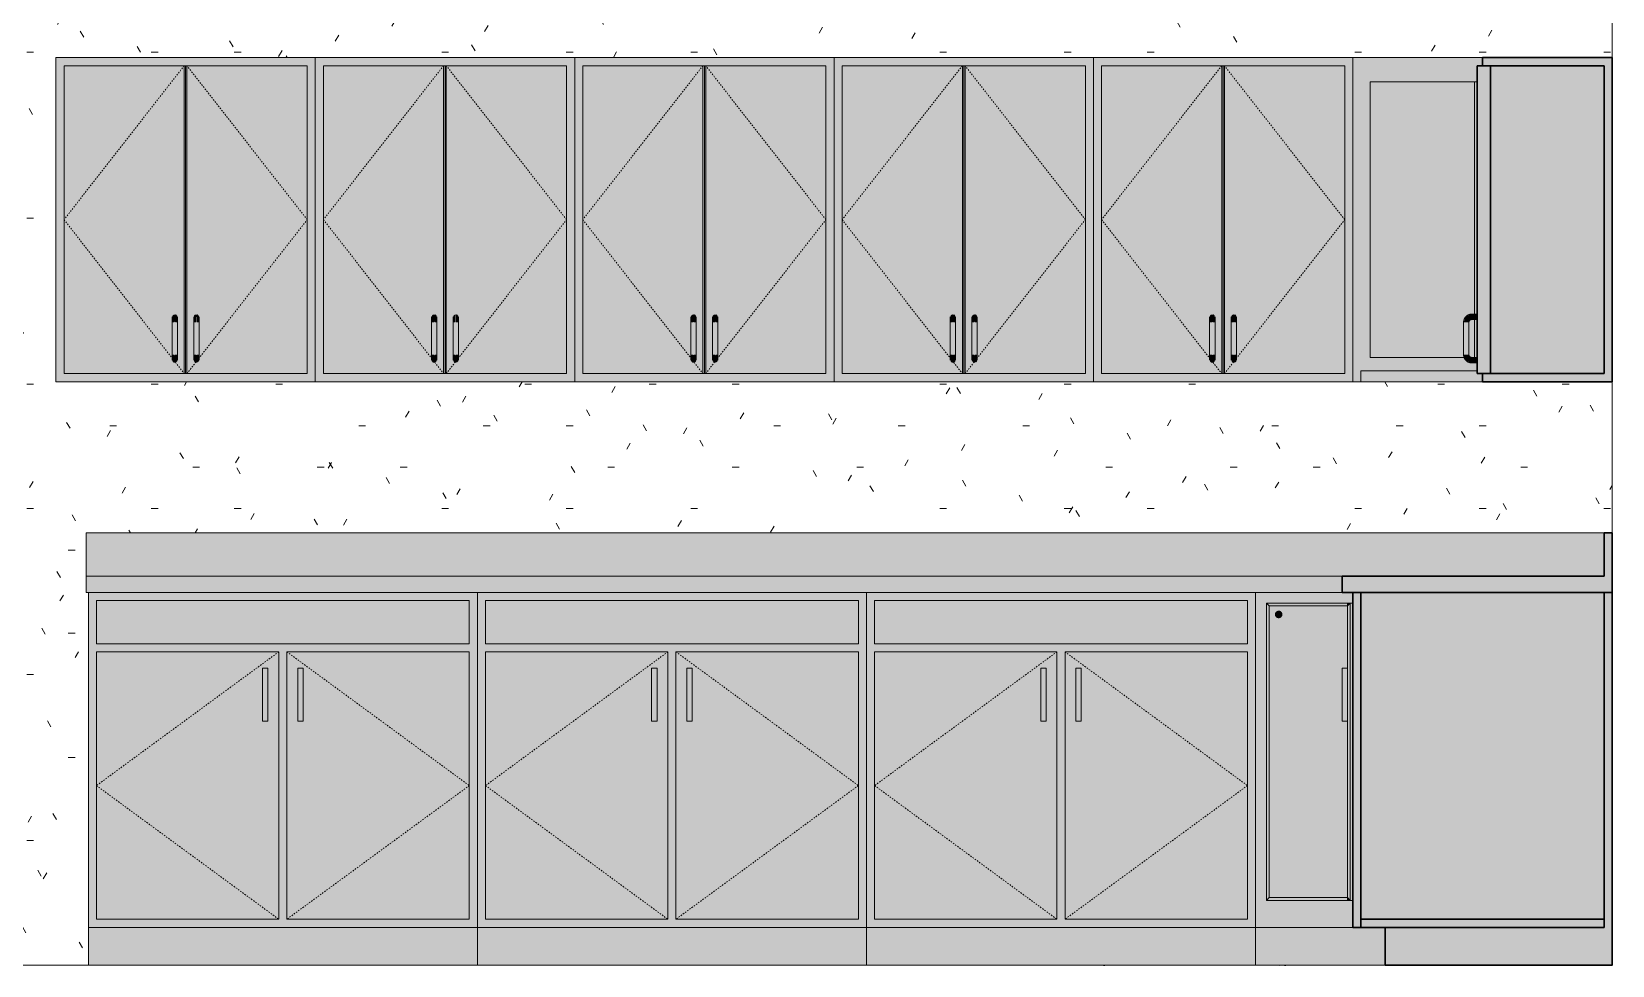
# Model space of a CAD drawing. Header units: inches. Extents: x -1667 to 6641, y -48 to 265.
# Drawn here: x 3414.8 to 3561.1, y 0 to 86.4 of the extents above; entities that cross this region are included whole.
import ezdxf

# ---------------------------------------------------------------- set-up
doc = ezdxf.new("R2010")
doc.units = ezdxf.units.IN
doc.header["$MEASUREMENT"] = 0
doc.linetypes.add('Dash', pattern=[0.25, 0.125, -0.125])
doc.linetypes.add('Overhead', pattern=[0.15625, 0.09375, -0.0625])
for name, color, linetype, lineweight in [('A-WALL-PATT', 111, 'Continuous', 18), ('C-BLDG-PADS', 91, 'Continuous', 9), ('I-WALL', 2, 'Continuous', 18), ('Q-CASE', 31, 'Continuous', 9)]:
    doc.layers.add(name, color=color, linetype=linetype, lineweight=lineweight)

# ---------------------------------------------------------------- blocks, each defined once
blk = doc.blocks.new('Open Source Metal Building_Exterior_rvt-13-COPY ROOM - WEST ELEVATION')
at = {"layer": 'C-BLDG-PADS'}
h = blk.add_hatch(dxfattribs=at)
h.set_pattern_fill('FP_25', style=0, pattern_type=2)
h.set_pattern_definition([(50, (-1109.177, 0), (13.7714, -1.205), [1.44, -15.84]), (355, (-1109.177, 0), (-2.6644, 14.4422), [1.152, -12.672]), (100.451, (-1108.03, -0.1), (11.107, 13.2374), [1.224, -13.462]), (46.184, (-1109.177, 3.84), (20.4913, -3.1779), [2.16, -23.76]), (96.636, (-1107.47, 3.575), (17.946, 18.703), [1.836, -20.193]), (351.184, (-1109.177, 3.84), (17.9454, 18.7026), [1.728, -19.008]), (21, (-1107.257, 2.88), (11.4605, -7.7304), [1.44, -15.84]), (326, (-1107.257, 2.88), (4.6714, 13.9231), [1.152, -12.672]), (71.451, (-1106.302, 2.236), (16.132, 6.1928), [1.224, -13.462]), (37.5, (-1109.177, 0), (0.23312, 6.39175), [0.634, -11.885, 0.634, -12.23, -12.72]), (37.5, (-1109.177, 0), (0.23312, 6.39175), [-25.382, 0.634, -12.086]), (7.5, (-1109.177, 0), (5.05073, 7.57304), [0.634, -6.701, 0.634, -11.597, -4.848]), (7.5, (-1109.177, 0), (5.05073, 7.57304), [-19.565, 0.634, -4.214]), (327.5, (-1113.459, 0), (10.24958, -0.4329), [0.634, -4.166, 0.634, -14.342, -19.872]), (327.5, (-1113.459, 0), (10.24958, -0.4329), [-19.776, 0.634, -19.238]), (317.5, (-1115.379, 0), (11.1974, 1.92214), [0.634, -5.606, 0.634, -9.312, -14.112]), (317.5, (-1115.379, 0), (11.1974, 1.92214), [-16.186, 0.634, -13.478])])
h.paths.add_polyline_path([(-1012.75, -0.02), (-1012.75, 0), (-1069.06, -0.02)], flags=0)
at = {"layer": 'C-BLDG-PADS', "color": 250, "lineweight": 18}
blk.add_line((-1012.75, 0), (-1237.99, 0), dxfattribs=at)
blk = doc.blocks.new('Counter Top-L Shaped 2 - 24_ Depth-622807-COPY ROOM - WEST ELEVATION')
at = {"layer": 'Q-CASE'}
for points in [[(-1037.77, 36), (-1013.52, 36), (-1013.52, 40), (-1153.96, 40), (-1153.96, 36), (-1040.91, 36)], [(-1012.77, 34.5), (-1012.77, 40), (-1013.52, 40), (-1013.52, 36), (-1037.77, 36), (-1037.77, 34.5)], [(-1037.77, 34.5), (-1037.77, 36), (-1153.96, 36), (-1153.96, 34.5), (-1040.91, 34.5)]]:
    blk.add_hatch(color=256, dxfattribs=at).paths.add_polyline_path(points, flags=0)
for p, q in [((-1153.96, 36), (-1153.96, 40)), ((-1153.96, 40), (-1013.52, 40)), ((-1153.96, 36), (-1037.77, 36)), ((-1153.96, 34.5), (-1153.96, 36)), ((-1037.77, 34.5), (-1153.96, 34.5))]:
    blk.add_line(p, q, dxfattribs=at)
at = {"layer": 'Q-CASE', "lineweight": 30}
for p, q in [((-1012.77, 40), (-1013.52, 40)), ((-1013.52, 40), (-1013.52, 36)), ((-1012.77, 34.5), (-1012.77, 40)), ((-1013.52, 36), (-1037.77, 36)), ((-1037.77, 36), (-1037.77, 34.5)), ((-1037.77, 34.5), (-1012.77, 34.5))]:
    blk.add_line(p, q, dxfattribs=at)
blk = doc.blocks.new('Upper Cabinet-Corner Unit-Wall - 12_ Depth-585578-COPY ROOM - WEST ELEVATION')
at = {"layer": 'Q-CASE'}
for points in [[(-1035.15, 54), (-1024.77, 54), (-1024.77, 54.75), (-1025.27, 54.75), (-1025.27, 55.75), (-1025.77, 55.75), (-1025.77, 55.77), (-1025.95, 55.83), (-1026.3, 55.98), (-1026.44, 56.25), (-1035.15, 56.25), (-1035.15, 81.75), (-1025.27, 81.75), (-1025.27, 83.25), (-1024.77, 83.25), (-1024.77, 84), (-1036.77, 84), (-1036.77, 54)], [(-1026.83, 54), (-1024.77, 54), (-1024.77, 54.75), (-1025.27, 54.75), (-1025.27, 55), (-1036.02, 55), (-1036.02, 54)]]:
    blk.add_hatch(color=256, dxfattribs=at).paths.add_polyline_path(points, flags=0)
h = blk.add_hatch(color=256, dxfattribs=at)
h.paths.add_polyline_path([(-1035.15, 56.25), (-1026.42, 56.26), (-1026.48, 56.4), (-1026.5, 56.5), (-1026.52, 56.5), (-1026.52, 59.5), (-1026.5, 59.5), (-1026.47, 59.62), (-1026.29, 60.03), (-1025.87, 60.21), (-1025.77, 60.23), (-1025.77, 60.25), (-1025.52, 60.25), (-1025.52, 81.75), (-1035.15, 81.75), (-1035.15, 59.99)], flags=0)
h.paths.add_polyline_path([(-1025.75, 56.25), (-1025.52, 56.25), (-1025.52, 59.75), (-1025.77, 59.75), (-1025.95, 59.66), (-1026.02, 59.48), (-1026.02, 56.5), (-1025.95, 56.32), (-1025.77, 56.25)], flags=0)
h = blk.add_hatch(color=256, dxfattribs=at)
h.paths.add_polyline_path([(-1025.27, 56.25), (-1025.27, 59.75), (-1025.52, 59.75), (-1025.52, 56.25)], flags=0)
h.paths.add_polyline_path([(-1025.52, 60.25), (-1025.27, 60.25), (-1025.27, 81.75), (-1025.52, 81.75), (-1025.52, 60.93)], flags=0)
for p, q in [((-1036.77, 84), (-1024.77, 84)), ((-1036.77, 54), (-1036.77, 84)), ((-1035.15, 81.75), (-1025.52, 81.75)), ((-1035.15, 81.75), (-1035.15, 56.25)), ((-1025.52, 81.75), (-1025.27, 81.75)), ((-1025.52, 60.25), (-1025.52, 81.75)), ((-1025.52, 56.25), (-1025.52, 59.75)), ((-1026.42, 56.25), (-1035.15, 56.25)), ((-1036.02, 55), (-1025.27, 55)), ((-1036.02, 54), (-1036.02, 55)), ((-1024.77, 54), (-1036.77, 54)), ((-1024.77, 54), (-1036.02, 54))]:
    blk.add_line(p, q, dxfattribs=at)
at = {"layer": 'Q-CASE', "linetype": 'Overhead'}
blk.add_line((-1024.77, 54), (-1036.77, 54), dxfattribs=at)
blk = doc.blocks.new('Upper Cabinet-Double Door-Wall - 24_-583922-COPY ROOM - WEST ELEVATION')
at = {"layer": 'Q-CASE'}
h = blk.add_hatch(color=256, dxfattribs=at)
h.paths.add_polyline_path([(-1060.77, 54), (-1036.77, 54), (-1036.77, 84), (-1060.77, 84), (-1060.77, 59.99)], flags=0)
h.paths.add_polyline_path([(-1040.91, 54.75), (-1060.02, 54.75), (-1060.02, 83.25), (-1037.52, 83.25), (-1037.52, 54.75)], flags=0)
h = blk.add_hatch(color=256, dxfattribs=at)
h.paths.add_polyline_path([(-1047.95, 54.75), (-1037.52, 54.75), (-1037.52, 83.25), (-1048.65, 83.25), (-1048.65, 54.75)], flags=0)
h.paths.add_polyline_path([(-1054.99, 54.75), (-1048.9, 54.75), (-1048.9, 83.25), (-1060.02, 83.25), (-1060.02, 54.75)], flags=0)
h.paths.add_polyline_path([(-1049.77, 55.77), (-1049.9, 55.79), (-1049.98, 55.87), (-1050.01, 55.98), (-1049.99, 60.1), (-1049.95, 60.17), (-1049.88, 60.23), (-1049.66, 60.23), (-1049.56, 60.13), (-1049.53, 60.01), (-1049.55, 55.9), (-1049.59, 55.83), (-1049.66, 55.77), (-1049.71, 55.77)], flags=0)
h.paths.add_polyline_path([(-1047.77, 55.77), (-1047.9, 55.79), (-1047.98, 55.87), (-1048.01, 55.98), (-1047.99, 60.1), (-1047.95, 60.17), (-1047.88, 60.23), (-1047.66, 60.23), (-1047.56, 60.13), (-1047.53, 60.01), (-1047.55, 55.9), (-1047.59, 55.83), (-1047.66, 55.77)], flags=0)
h.paths.add_polyline_path([(-1049.77, 56.45), (-1049.73, 56.5), (-1049.81, 56.5)], flags=0)
h.paths.add_polyline_path([(-1047.77, 56.45), (-1047.73, 56.5), (-1047.81, 56.5)], flags=0)
h.paths.add_polyline_path([(-1049.81, 59.5), (-1049.73, 59.5), (-1049.77, 59.55)], flags=0)
h.paths.add_polyline_path([(-1047.77, 59.5), (-1047.73, 59.5), (-1047.77, 59.55), (-1047.81, 59.5)], flags=0)
h.paths.add_polyline_path([(-1049.58, 60.07), (-1049.58, 60.08), (-1049.58, 60.07)], flags=0)
h.paths.add_polyline_path([(-1047.58, 60.07), (-1047.58, 60.08), (-1047.58, 60.07)], flags=0)
for points in [[(-1048.65, 54.75), (-1048.65, 83.25), (-1048.9, 83.25), (-1048.9, 54.75)], [(-1050.01, 59.5), (-1049.81, 59.5), (-1049.77, 59.55), (-1049.77, 60.23), (-1049.9, 60.21), (-1049.98, 60.13), (-1050.01, 60.01), (-1050, 59.6)], [(-1049.53, 59.5), (-1049.53, 59.7), (-1049.52, 59.9), (-1049.53, 59.94), (-1049.55, 60.1), (-1049.59, 60.17), (-1049.66, 60.23), (-1049.77, 60.21), (-1049.77, 59.55), (-1049.71, 59.5), (-1049.57, 59.5)], [(-1048.01, 59.5), (-1047.81, 59.5), (-1047.77, 59.55), (-1047.77, 60.23), (-1047.9, 60.21), (-1047.98, 60.13), (-1048.01, 60.01), (-1048, 59.6)], [(-1047.57, 59.5), (-1047.53, 59.5), (-1047.53, 59.7), (-1047.52, 59.9), (-1047.53, 59.94), (-1047.55, 60.1), (-1047.6, 60.18), (-1047.66, 60.23), (-1047.77, 60.21), (-1047.75, 59.53), (-1047.73, 59.5), (-1047.66, 59.5)], [(-1049.88, 56.5), (-1049.77, 56.5), (-1049.77, 59.5), (-1050.01, 59.5), (-1050.01, 56.5), (-1049.97, 56.5)], [(-1049.71, 56.5), (-1049.53, 56.5), (-1049.53, 59.5), (-1049.77, 59.5), (-1049.77, 56.5)], [(-1047.77, 56.5), (-1047.77, 59.5), (-1048.01, 59.5), (-1048.01, 56.5), (-1047.88, 56.5)], [(-1047.66, 56.5), (-1047.53, 56.5), (-1047.53, 59.5), (-1047.77, 59.5), (-1047.77, 56.5)], [(-1049.77, 55.77), (-1049.77, 56.45), (-1049.81, 56.5), (-1050.01, 56.5), (-1050.01, 56.3), (-1050.02, 56.1), (-1050.01, 56.06), (-1049.99, 55.9), (-1049.94, 55.82), (-1049.88, 55.77)], [(-1049.77, 55.77), (-1049.64, 55.79), (-1049.56, 55.87), (-1049.53, 55.98), (-1049.53, 56.5), (-1049.73, 56.5), (-1049.77, 56.45), (-1049.77, 55.79)], [(-1047.77, 55.77), (-1047.77, 56.45), (-1047.81, 56.5), (-1048.01, 56.5), (-1048.01, 56.3), (-1048.02, 56.1), (-1048.01, 56.06), (-1047.99, 55.9), (-1047.94, 55.82), (-1047.88, 55.77)], [(-1047.77, 55.77), (-1047.64, 55.79), (-1047.56, 55.87), (-1047.53, 55.98), (-1047.53, 56.5), (-1047.73, 56.5), (-1047.77, 56.45), (-1047.77, 55.77)]]:
    blk.add_hatch(color=256, dxfattribs=at).paths.add_polyline_path(points, flags=0)
for p, q in [((-1036.77, 84), (-1060.77, 84)), ((-1060.77, 84), (-1060.77, 54)), ((-1036.77, 54), (-1036.77, 84)), ((-1048.9, 83.25), (-1060.02, 83.25)), ((-1060.02, 83.25), (-1060.02, 54.75)), ((-1048.9, 83.25), (-1048.65, 83.25)), ((-1048.9, 54.75), (-1048.9, 83.25)), ((-1048.77, 83.25), (-1048.77, 54.75)), ((-1048.65, 83.25), (-1048.65, 54.75)), ((-1037.52, 83.25), (-1048.65, 83.25)), ((-1037.52, 54.75), (-1037.52, 83.25)), ((-1050.02, 59.5), (-1050.02, 56.5)), ((-1049.52, 56.5), (-1049.52, 59.5)), ((-1048.02, 59.5), (-1048.02, 56.5)), ((-1047.52, 56.5), (-1047.52, 59.5)), ((-1060.02, 54.75), (-1048.9, 54.75)), ((-1048.65, 54.75), (-1048.9, 54.75)), ((-1048.65, 54.75), (-1037.52, 54.75)), ((-1060.77, 54), (-1036.77, 54))]:
    blk.add_line(p, q, dxfattribs=at)
at = {"layer": 'Q-CASE', "linetype": 'Dash'}
for p, q in [((-1048.9, 83.25), (-1060.02, 69)), ((-1037.52, 69), (-1048.65, 83.25)), ((-1060.02, 69), (-1048.9, 54.75)), ((-1048.65, 54.75), (-1037.52, 69))]:
    blk.add_line(p, q, dxfattribs=at)
at = {"layer": 'Q-CASE', "flags": 128}
for points in [[(-1050.02, 60), (-1050.02, 60), (-1050.02, 60), (-1050.02, 60), (-1050.02, 59.99), (-1050.02, 59.99), (-1050.02, 59.99), (-1050.02, 59.98), (-1050.02, 59.97), (-1050.02, 59.97), (-1050.02, 59.96), (-1050.02, 59.95), (-1050.02, 59.94), (-1050.02, 59.93), (-1050.02, 59.92), (-1050.02, 59.91), (-1050.02, 59.9), (-1050.02, 59.89), (-1050.02, 59.88), (-1050.02, 59.86), (-1050.02, 59.85), (-1050.02, 59.83), (-1050.02, 59.82), (-1050.02, 59.8), (-1050.02, 59.79), (-1050.02, 59.77), (-1050.02, 59.75), (-1050.02, 59.74), (-1050.02, 59.72), (-1050.02, 59.7), (-1050.02, 59.68), (-1050.02, 59.66), (-1050.02, 59.64), (-1050.02, 59.62), (-1050.02, 59.6), (-1050.02, 59.58), (-1050.02, 59.57), (-1050.02, 59.55), (-1050.02, 59.53), (-1050.02, 59.51), (-1050.02, 59.5)], [(-1049.52, 59.5), (-1049.52, 59.52), (-1049.52, 59.54), (-1049.52, 59.56), (-1049.52, 59.58), (-1049.52, 59.6), (-1049.52, 59.62), (-1049.52, 59.64), (-1049.52, 59.66), (-1049.52, 59.68), (-1049.52, 59.69), (-1049.52, 59.71), (-1049.52, 59.73), (-1049.52, 59.75), (-1049.52, 59.77), (-1049.52, 59.78), (-1049.52, 59.8), (-1049.52, 59.81), (-1049.52, 59.83), (-1049.52, 59.84), (-1049.52, 59.86), (-1049.52, 59.87), (-1049.52, 59.89), (-1049.52, 59.9), (-1049.52, 59.91), (-1049.52, 59.92), (-1049.52, 59.93), (-1049.52, 59.94), (-1049.52, 59.95), (-1049.52, 59.96), (-1049.52, 59.97), (-1049.52, 59.97), (-1049.52, 59.98), (-1049.52, 59.98), (-1049.52, 59.99), (-1049.52, 59.99), (-1049.52, 60), (-1049.52, 60), (-1049.52, 60), (-1049.52, 60)], [(-1048.02, 60), (-1048.02, 60), (-1048.02, 60), (-1048.02, 60), (-1048.02, 59.99), (-1048.02, 59.99), (-1048.02, 59.99), (-1048.02, 59.98), (-1048.02, 59.97), (-1048.02, 59.97), (-1048.02, 59.96), (-1048.02, 59.95), (-1048.02, 59.94), (-1048.02, 59.93), (-1048.02, 59.92), (-1048.02, 59.91), (-1048.02, 59.9), (-1048.02, 59.89), (-1048.02, 59.88), (-1048.02, 59.86), (-1048.02, 59.85), (-1048.02, 59.83), (-1048.02, 59.82), (-1048.02, 59.8), (-1048.02, 59.79), (-1048.02, 59.77), (-1048.02, 59.75), (-1048.02, 59.74), (-1048.02, 59.72), (-1048.02, 59.7), (-1048.02, 59.68), (-1048.02, 59.66), (-1048.02, 59.64), (-1048.02, 59.62), (-1048.02, 59.6), (-1048.02, 59.58), (-1048.02, 59.57), (-1048.02, 59.55), (-1048.02, 59.53), (-1048.02, 59.51), (-1048.02, 59.5)], [(-1047.52, 59.5), (-1047.52, 59.52), (-1047.52, 59.54), (-1047.52, 59.56), (-1047.52, 59.58), (-1047.52, 59.6), (-1047.52, 59.62), (-1047.52, 59.64), (-1047.52, 59.66), (-1047.52, 59.68), (-1047.52, 59.69), (-1047.52, 59.71), (-1047.52, 59.73), (-1047.52, 59.75), (-1047.52, 59.77), (-1047.52, 59.78), (-1047.52, 59.8), (-1047.52, 59.81), (-1047.52, 59.83), (-1047.52, 59.84), (-1047.52, 59.86), (-1047.52, 59.87), (-1047.52, 59.89), (-1047.52, 59.9), (-1047.52, 59.91), (-1047.52, 59.92), (-1047.52, 59.93), (-1047.52, 59.94), (-1047.52, 59.95), (-1047.52, 59.96), (-1047.52, 59.97), (-1047.52, 59.97), (-1047.52, 59.98), (-1047.52, 59.98), (-1047.52, 59.99), (-1047.52, 59.99), (-1047.52, 60), (-1047.52, 60), (-1047.52, 60), (-1047.52, 60)], [(-1050.02, 56.5), (-1050.02, 56.48), (-1050.02, 56.46), (-1050.02, 56.44), (-1050.02, 56.42), (-1050.02, 56.4), (-1050.02, 56.38), (-1050.02, 56.36), (-1050.02, 56.34), (-1050.02, 56.32), (-1050.02, 56.31), (-1050.02, 56.29), (-1050.02, 56.27), (-1050.02, 56.25), (-1050.02, 56.23), (-1050.02, 56.22), (-1050.02, 56.2), (-1050.02, 56.19), (-1050.02, 56.17), (-1050.02, 56.16), (-1050.02, 56.14), (-1050.02, 56.13), (-1050.02, 56.11), (-1050.02, 56.1), (-1050.02, 56.09), (-1050.02, 56.08), (-1050.02, 56.07), (-1050.02, 56.06), (-1050.02, 56.05), (-1050.02, 56.04), (-1050.02, 56.03), (-1050.02, 56.03), (-1050.02, 56.02), (-1050.02, 56.02), (-1050.02, 56.01), (-1050.02, 56.01), (-1050.02, 56), (-1050.02, 56), (-1050.02, 56), (-1050.02, 56)], [(-1049.52, 56), (-1049.52, 56), (-1049.52, 56), (-1049.52, 56), (-1049.52, 56.01), (-1049.52, 56.01), (-1049.52, 56.01), (-1049.52, 56.02), (-1049.52, 56.03), (-1049.52, 56.03), (-1049.52, 56.04), (-1049.52, 56.05), (-1049.52, 56.06), (-1049.52, 56.07), (-1049.52, 56.08), (-1049.52, 56.09), (-1049.52, 56.1), (-1049.52, 56.11), (-1049.52, 56.12), (-1049.52, 56.14), (-1049.52, 56.15), (-1049.52, 56.17), (-1049.52, 56.18), (-1049.52, 56.2), (-1049.52, 56.21), (-1049.52, 56.23), (-1049.52, 56.25), (-1049.52, 56.26), (-1049.52, 56.28), (-1049.52, 56.3), (-1049.52, 56.32), (-1049.52, 56.34), (-1049.52, 56.36), (-1049.52, 56.38), (-1049.52, 56.4), (-1049.52, 56.42), (-1049.52, 56.43), (-1049.52, 56.45), (-1049.52, 56.47), (-1049.52, 56.49), (-1049.52, 56.5)], [(-1048.02, 56.5), (-1048.02, 56.48), (-1048.02, 56.46), (-1048.02, 56.44), (-1048.02, 56.42), (-1048.02, 56.4), (-1048.02, 56.38), (-1048.02, 56.36), (-1048.02, 56.34), (-1048.02, 56.32), (-1048.02, 56.31), (-1048.02, 56.29), (-1048.02, 56.27), (-1048.02, 56.25), (-1048.02, 56.23), (-1048.02, 56.22), (-1048.02, 56.2), (-1048.02, 56.19), (-1048.02, 56.17), (-1048.02, 56.16), (-1048.02, 56.14), (-1048.02, 56.13), (-1048.02, 56.11), (-1048.02, 56.1), (-1048.02, 56.09), (-1048.02, 56.08), (-1048.02, 56.07), (-1048.02, 56.06), (-1048.02, 56.05), (-1048.02, 56.04), (-1048.02, 56.03), (-1048.02, 56.03), (-1048.02, 56.02), (-1048.02, 56.02), (-1048.02, 56.01), (-1048.02, 56.01), (-1048.02, 56), (-1048.02, 56), (-1048.02, 56), (-1048.02, 56)], [(-1047.52, 56), (-1047.52, 56), (-1047.52, 56), (-1047.52, 56), (-1047.52, 56.01), (-1047.52, 56.01), (-1047.52, 56.01), (-1047.52, 56.02), (-1047.52, 56.03), (-1047.52, 56.03), (-1047.52, 56.04), (-1047.52, 56.05), (-1047.52, 56.06), (-1047.52, 56.07), (-1047.52, 56.08), (-1047.52, 56.09), (-1047.52, 56.1), (-1047.52, 56.11), (-1047.52, 56.12), (-1047.52, 56.14), (-1047.52, 56.15), (-1047.52, 56.17), (-1047.52, 56.18), (-1047.52, 56.2), (-1047.52, 56.21), (-1047.52, 56.23), (-1047.52, 56.25), (-1047.52, 56.26), (-1047.52, 56.28), (-1047.52, 56.3), (-1047.52, 56.32), (-1047.52, 56.34), (-1047.52, 56.36), (-1047.52, 56.38), (-1047.52, 56.4), (-1047.52, 56.42), (-1047.52, 56.43), (-1047.52, 56.45), (-1047.52, 56.47), (-1047.52, 56.49), (-1047.52, 56.5)]]:
    blk.add_lwpolyline(points, dxfattribs=at)
blk = doc.blocks.new('Upper Cabinet-Double Door-Wall - 24_-V36-COPY ROOM - WEST ELEVATION')
at = {"layer": 'Q-CASE'}
for points in [[(-1024.77, 54), (-1012.77, 54), (-1012.77, 84), (-1024.77, 84), (-1024.77, 83.25), (-1013.52, 83.25), (-1013.52, 54.75), (-1024.77, 54.75), (-1024.77, 54.37)], [(-1024.02, 54.75), (-1024.02, 83.25), (-1025.27, 83.25), (-1025.27, 54.75), (-1025.07, 54.75)], [(-1024.02, 54.75), (-1013.52, 54.75), (-1013.52, 83.25), (-1024.02, 83.25), (-1024.02, 56.24)], [(-1026.17, 59.5), (-1026.02, 59.5), (-1025.95, 59.68), (-1025.77, 59.75), (-1025.77, 60.23), (-1025.95, 60.17), (-1026.3, 60.03), (-1026.49, 59.53), (-1026.48, 59.5), (-1026.21, 59.5)], [(-1025.77, 59.75), (-1025.27, 59.75), (-1025.27, 60.25), (-1025.77, 60.25), (-1025.77, 59.77)], [(-1026.21, 56.5), (-1026.02, 56.5), (-1026.02, 59.5), (-1026.52, 59.5), (-1026.52, 56.5), (-1026.33, 56.5)], [(-1025.77, 55.77), (-1025.77, 56.25), (-1025.95, 56.34), (-1026.02, 56.5), (-1026.5, 56.5), (-1026.48, 56.4), (-1026.3, 55.97), (-1025.87, 55.79), (-1025.77, 55.77)], [(-1025.77, 55.75), (-1025.27, 55.75), (-1025.27, 56.25), (-1025.77, 56.24), (-1025.77, 55.77)]]:
    blk.add_hatch(color=256, dxfattribs=at).paths.add_polyline_path(points, flags=0)
at = {"layer": 'Q-CASE', "lineweight": 30}
for p, q in [((-1012.77, 84), (-1024.77, 84)), ((-1024.77, 84), (-1024.77, 83.25)), ((-1012.77, 54), (-1012.77, 84)), ((-1025.27, 83.25), (-1025.27, 54.75)), ((-1024.02, 83.25), (-1025.27, 83.25)), ((-1024.77, 83.25), (-1013.52, 83.25)), ((-1024.02, 54.75), (-1024.02, 83.25)), ((-1013.52, 83.25), (-1013.52, 54.75)), ((-1025.27, 54.75), (-1024.02, 54.75)), ((-1013.52, 54.75), (-1024.77, 54.75)), ((-1024.77, 54.75), (-1024.77, 54)), ((-1024.77, 54), (-1012.77, 54))]:
    blk.add_line(p, q, dxfattribs=at)
at = {"layer": 'Q-CASE'}
for p, q in [((-1025.27, 60.25), (-1025.77, 60.25)), ((-1026.52, 59.5), (-1026.52, 56.5)), ((-1026.02, 56.5), (-1026.02, 59.5)), ((-1025.77, 59.75), (-1025.27, 59.75)), ((-1025.27, 56.25), (-1025.77, 56.25)), ((-1025.77, 55.75), (-1025.27, 55.75))]:
    blk.add_line(p, q, dxfattribs=at)
at = {"layer": 'Q-CASE', "flags": 128}
for points in [[(-1025.77, 60.25), (-1025.8, 60.25), (-1025.83, 60.25), (-1025.86, 60.24), (-1025.89, 60.24), (-1025.92, 60.24), (-1025.95, 60.23), (-1025.98, 60.22), (-1026.01, 60.21), (-1026.03, 60.2), (-1026.06, 60.19), (-1026.09, 60.18), (-1026.12, 60.17), (-1026.14, 60.15), (-1026.17, 60.14), (-1026.19, 60.12), (-1026.22, 60.1), (-1026.24, 60.08), (-1026.26, 60.06), (-1026.29, 60.04), (-1026.31, 60.02), (-1026.33, 60), (-1026.35, 59.98), (-1026.37, 59.95), (-1026.38, 59.93), (-1026.4, 59.91), (-1026.42, 59.88), (-1026.43, 59.85), (-1026.45, 59.83), (-1026.46, 59.8), (-1026.47, 59.77), (-1026.48, 59.74), (-1026.49, 59.72), (-1026.5, 59.69), (-1026.5, 59.66), (-1026.51, 59.63), (-1026.51, 59.6), (-1026.52, 59.57), (-1026.52, 59.54), (-1026.52, 59.51), (-1026.52, 59.5)], [(-1026.31, 60.02), (-1026.33, 60), (-1026.35, 59.98), (-1026.37, 59.95), (-1026.38, 59.93), (-1026.4, 59.91), (-1026.42, 59.88), (-1026.43, 59.85), (-1026.45, 59.83), (-1026.46, 59.8), (-1026.47, 59.77), (-1026.48, 59.74), (-1026.49, 59.72), (-1026.5, 59.69), (-1026.5, 59.66), (-1026.51, 59.63), (-1026.51, 59.6), (-1026.52, 59.57), (-1026.52, 59.54), (-1026.52, 59.51), (-1026.52, 59.5)], [(-1025.77, 60.25), (-1025.8, 60.25), (-1025.83, 60.25), (-1025.86, 60.24), (-1025.89, 60.24), (-1025.92, 60.24), (-1025.95, 60.23), (-1025.98, 60.22), (-1026.01, 60.21), (-1026.03, 60.2), (-1026.06, 60.19), (-1026.09, 60.18), (-1026.12, 60.17), (-1026.14, 60.15), (-1026.17, 60.14), (-1026.19, 60.12), (-1026.22, 60.1), (-1026.24, 60.08), (-1026.26, 60.06), (-1026.29, 60.04)], [(-1026.02, 59.5), (-1026.02, 59.51), (-1026.02, 59.52), (-1026.02, 59.53), (-1026.02, 59.54), (-1026.02, 59.55), (-1026.01, 59.56), (-1026.01, 59.57), (-1026.01, 59.58), (-1026, 59.59), (-1026, 59.6), (-1026, 59.61), (-1025.99, 59.62), (-1025.99, 59.62), (-1025.98, 59.63), (-1025.98, 59.64), (-1025.97, 59.65), (-1025.96, 59.66), (-1025.96, 59.66), (-1025.95, 59.67), (-1025.94, 59.68), (-1025.94, 59.69), (-1025.93, 59.69), (-1025.92, 59.7), (-1025.91, 59.7), (-1025.91, 59.71), (-1025.9, 59.72), (-1025.89, 59.72), (-1025.88, 59.73), (-1025.87, 59.73), (-1025.86, 59.73), (-1025.85, 59.74), (-1025.84, 59.74), (-1025.83, 59.74), (-1025.82, 59.74), (-1025.81, 59.75), (-1025.8, 59.75), (-1025.79, 59.75), (-1025.78, 59.75), (-1025.77, 59.75), (-1025.77, 59.75)], [(-1026.52, 56.5), (-1026.52, 56.47), (-1026.52, 56.44), (-1026.51, 56.41), (-1026.51, 56.38), (-1026.51, 56.35), (-1026.5, 56.32), (-1026.49, 56.29), (-1026.48, 56.26), (-1026.47, 56.24), (-1026.46, 56.21), (-1026.45, 56.18), (-1026.44, 56.15), (-1026.42, 56.13), (-1026.41, 56.1), (-1026.39, 56.08), (-1026.37, 56.05), (-1026.35, 56.03), (-1026.33, 56.01), (-1026.31, 55.98)], [(-1026.52, 56.5), (-1026.52, 56.47), (-1026.52, 56.44), (-1026.51, 56.41), (-1026.51, 56.38), (-1026.51, 56.35), (-1026.5, 56.32), (-1026.49, 56.29), (-1026.48, 56.26), (-1026.47, 56.24), (-1026.46, 56.21), (-1026.45, 56.18), (-1026.44, 56.15), (-1026.42, 56.13), (-1026.41, 56.1), (-1026.39, 56.08), (-1026.37, 56.05), (-1026.35, 56.03), (-1026.33, 56.01), (-1026.31, 55.98), (-1026.29, 55.96), (-1026.27, 55.94), (-1026.25, 55.92), (-1026.22, 55.9), (-1026.2, 55.89), (-1026.18, 55.87), (-1026.15, 55.85), (-1026.12, 55.84), (-1026.1, 55.82), (-1026.07, 55.81), (-1026.04, 55.8), (-1026.01, 55.79), (-1025.99, 55.78), (-1025.96, 55.77), (-1025.93, 55.77), (-1025.9, 55.76), (-1025.87, 55.76), (-1025.84, 55.75), (-1025.81, 55.75), (-1025.78, 55.75), (-1025.77, 55.75)], [(-1026.29, 55.96), (-1026.27, 55.94), (-1026.25, 55.92), (-1026.22, 55.9), (-1026.2, 55.89), (-1026.18, 55.87), (-1026.15, 55.85), (-1026.12, 55.84), (-1026.1, 55.82), (-1026.07, 55.81), (-1026.04, 55.8), (-1026.01, 55.79), (-1025.99, 55.78), (-1025.96, 55.77), (-1025.93, 55.77), (-1025.9, 55.76), (-1025.87, 55.76), (-1025.84, 55.75), (-1025.81, 55.75), (-1025.78, 55.75), (-1025.77, 55.75)], [(-1025.77, 56.25), (-1025.78, 56.25), (-1025.79, 56.25), (-1025.8, 56.25), (-1025.81, 56.25), (-1025.82, 56.25), (-1025.83, 56.26), (-1025.84, 56.26), (-1025.85, 56.26), (-1025.86, 56.27), (-1025.87, 56.27), (-1025.88, 56.27), (-1025.89, 56.28), (-1025.89, 56.28), (-1025.9, 56.29), (-1025.91, 56.29), (-1025.92, 56.3), (-1025.93, 56.31), (-1025.93, 56.31), (-1025.94, 56.32), (-1025.95, 56.33), (-1025.96, 56.33), (-1025.96, 56.34), (-1025.97, 56.35), (-1025.97, 56.36), (-1025.98, 56.36), (-1025.99, 56.37), (-1025.99, 56.38), (-1026, 56.39), (-1026, 56.4), (-1026, 56.41), (-1026.01, 56.42), (-1026.01, 56.43), (-1026.01, 56.44), (-1026.01, 56.45), (-1026.02, 56.46), (-1026.02, 56.47), (-1026.02, 56.48), (-1026.02, 56.49), (-1026.02, 56.5), (-1026.02, 56.5)]]:
    blk.add_lwpolyline(points, dxfattribs=at)
blk = doc.blocks.new('Base Cabinet-Double Door Sink Unit - 39_-578555-COPY ROOM - WEST ELEVATION')
at = {"layer": 'Q-CASE'}
h = blk.add_hatch(color=256, dxfattribs=at)
h.paths.add_polyline_path([(-1012.77, 0), (-1012.77, 34.5), (-1013.52, 34.5), (-1013.52, 3.5), (-1033.77, 3.5), (-1033.77, 0)], flags=0)
h.paths.add_polyline_path([(-1036.02, 3.5), (-1036.02, 34.5), (-1036.77, 34.5), (-1036.77, 3.5)], flags=0)
for points in [[(-1036.02, 4.25), (-1013.52, 4.25), (-1013.52, 34.5), (-1036.02, 34.5), (-1036.02, 29.99)], [(-1037.27, 22.59), (-1037.27, 27.5), (-1037.77, 27.5), (-1037.77, 22.59)], [(-1013.52, 3.5), (-1013.52, 4.25), (-1036.02, 4.25), (-1036.02, 3.5)]]:
    blk.add_hatch(color=256, dxfattribs=at).paths.add_polyline_path(points, flags=0)
at = {"layer": 'Q-CASE', "lineweight": 30}
for p, q in [((-1036.02, 34.5), (-1036.77, 34.5)), ((-1036.77, 34.5), (-1036.77, 3.5)), ((-1036.02, 3.5), (-1036.02, 34.5)), ((-1013.52, 34.5), (-1013.52, 3.5)), ((-1012.77, 34.5), (-1013.52, 34.5)), ((-1012.77, 0), (-1012.77, 34.5)), ((-1036.77, 3.5), (-1036.02, 3.5)), ((-1013.52, 4.25), (-1036.02, 4.25)), ((-1036.02, 4.25), (-1036.02, 3.5)), ((-1036.02, 3.5), (-1013.52, 3.5)), ((-1013.52, 3.5), (-1033.77, 3.5)), ((-1033.77, 3.5), (-1033.77, 0)), ((-1013.52, 3.5), (-1013.52, 4.25)), ((-1033.77, 0), (-1012.77, 0))]:
    blk.add_line(p, q, dxfattribs=at)
at = {"layer": 'Q-CASE'}
for p, q in [((-1037.77, 22.59), (-1037.77, 27.5)), ((-1037.77, 27.5), (-1037.27, 27.5)), ((-1037.27, 27.5), (-1037.27, 22.59)), ((-1037.27, 22.59), (-1037.77, 22.59))]:
    blk.add_line(p, q, dxfattribs=at)
blk = doc.blocks.new('Base Cabinet-Double Door Sink Unit - 36_-578553-COPY ROOM - WEST ELEVATION')
at = {"layer": 'Q-CASE'}
h = blk.add_hatch(color=256, dxfattribs=at)
h.paths.add_polyline_path([(-1081.77, 3.5), (-1045.77, 3.5), (-1045.77, 34.5), (-1081.77, 34.5), (-1081.77, 29.99)], flags=0)
h.paths.add_polyline_path([(-1065.15, 22.59), (-1065.65, 22.59), (-1065.65, 27.5), (-1065.15, 27.5)], flags=0)
h.paths.add_polyline_path([(-1062.4, 22.59), (-1062.4, 27.5), (-1061.9, 27.5), (-1061.9, 22.59)], flags=0)
h = blk.add_hatch(color=256, dxfattribs=at)
h.paths.add_polyline_path([(-1061.9, 22.59), (-1061.9, 27.5), (-1062.4, 27.5), (-1062.4, 22.59)], flags=0)
h.paths.add_polyline_path([(-1065.15, 22.59), (-1065.15, 27.5), (-1065.65, 27.5), (-1065.65, 22.59)], flags=0)
blk.add_hatch(color=256, dxfattribs=at).paths.add_polyline_path([(-1069.06, 0), (-1045.77, 0), (-1045.77, 3.5), (-1081.77, 3.5), (-1081.77, 0), (-1081.02, 0)], flags=0)
for p, q in [((-1081.02, 29.75), (-1081.02, 33.75)), ((-1081.02, 33.75), (-1046.52, 33.75)), ((-1046.52, 33.75), (-1046.52, 29.75)), ((-1045.77, 3.5), (-1045.77, 34.5)), ((-1046.52, 29.75), (-1081.02, 29.75)), ((-1081.02, 4.25), (-1081.02, 29)), ((-1081.02, 29), (-1064.15, 29)), ((-1064.15, 4.25), (-1064.15, 29)), ((-1063.4, 29), (-1046.52, 29)), ((-1063.4, 4.25), (-1063.4, 29)), ((-1046.52, 29), (-1046.52, 4.25)), ((-1065.15, 27.5), (-1065.65, 27.5)), ((-1065.65, 27.5), (-1065.65, 22.59)), ((-1065.15, 22.59), (-1065.15, 27.5)), ((-1061.9, 27.5), (-1062.4, 27.5)), ((-1062.4, 27.5), (-1062.4, 22.59)), ((-1061.9, 22.59), (-1061.9, 27.5)), ((-1065.65, 22.59), (-1065.15, 22.59)), ((-1062.4, 22.59), (-1061.9, 22.59)), ((-1081.77, 3.5), (-1045.77, 3.5)), ((-1064.15, 4.25), (-1081.02, 4.25)), ((-1046.52, 4.25), (-1063.4, 4.25))]:
    blk.add_line(p, q, dxfattribs=at)
at = {"layer": 'Q-CASE', "linetype": 'Dash'}
for p, q in [((-1064.15, 29), (-1081.02, 16.62)), ((-1063.4, 29), (-1046.52, 16.62)), ((-1081.02, 16.62), (-1064.15, 4.25)), ((-1046.52, 16.62), (-1063.4, 4.25))]:
    blk.add_line(p, q, dxfattribs=at)
blk = doc.blocks.new('Base Cabinet-Double Door Sink Unit - 36_-V37-COPY ROOM - WEST ELEVATION')
at = {"layer": 'Q-CASE'}
h = blk.add_hatch(color=256, dxfattribs=at)
h.paths.add_polyline_path([(-1117.77, 3.5), (-1081.77, 3.5), (-1081.77, 34.5), (-1117.77, 34.5), (-1117.77, 22.59)], flags=0)
h.paths.add_polyline_path([(-1101.15, 22.59), (-1101.65, 22.59), (-1101.65, 27.5), (-1101.15, 27.5)], flags=0)
h.paths.add_polyline_path([(-1098.4, 22.59), (-1098.4, 27.5), (-1097.9, 27.5), (-1097.9, 22.59)], flags=0)
h = blk.add_hatch(color=256, dxfattribs=at)
h.paths.add_polyline_path([(-1101.65, 22.59), (-1101.15, 22.59), (-1101.15, 27.5), (-1101.65, 27.5)], flags=0)
h.paths.add_polyline_path([(-1097.9, 22.59), (-1097.9, 27.5), (-1098.4, 27.5), (-1098.4, 22.59)], flags=0)
blk.add_hatch(color=256, dxfattribs=at).paths.add_polyline_path([(-1117.02, 0), (-1081.77, 0), (-1081.77, 3.5), (-1117.77, 3.5), (-1117.77, 0)], flags=0)
for p, q in [((-1117.77, 34.5), (-1117.77, 3.5)), ((-1117.02, 29.75), (-1117.02, 33.75)), ((-1117.02, 33.75), (-1082.52, 33.75)), ((-1082.52, 33.75), (-1082.52, 29.75)), ((-1081.77, 3.5), (-1081.77, 34.5)), ((-1082.52, 29.75), (-1117.02, 29.75)), ((-1117.02, 4.25), (-1117.02, 29)), ((-1117.02, 29), (-1100.15, 29)), ((-1100.15, 4.25), (-1100.15, 29)), ((-1099.4, 29), (-1082.52, 29)), ((-1099.4, 4.25), (-1099.4, 29)), ((-1082.52, 29), (-1082.52, 4.25)), ((-1101.15, 27.5), (-1101.65, 27.5)), ((-1101.65, 27.5), (-1101.65, 22.59)), ((-1101.15, 22.59), (-1101.15, 27.5)), ((-1097.9, 27.5), (-1098.4, 27.5)), ((-1098.4, 27.5), (-1098.4, 22.59)), ((-1097.9, 22.59), (-1097.9, 27.5)), ((-1101.65, 22.59), (-1101.15, 22.59)), ((-1098.4, 22.59), (-1097.9, 22.59)), ((-1117.77, 3.5), (-1081.77, 3.5)), ((-1117.77, 0), (-1117.77, 3.5)), ((-1100.15, 4.25), (-1117.02, 4.25)), ((-1082.52, 4.25), (-1099.4, 4.25)), ((-1081.77, 3.5), (-1081.77, 0))]:
    blk.add_line(p, q, dxfattribs=at)
at = {"layer": 'Q-CASE', "linetype": 'Dash'}
for p, q in [((-1100.15, 29), (-1117.02, 16.62)), ((-1099.4, 29), (-1082.52, 16.62)), ((-1117.02, 16.62), (-1100.15, 4.25)), ((-1082.52, 16.62), (-1099.4, 4.25))]:
    blk.add_line(p, q, dxfattribs=at)
blk = doc.blocks.new('Corner_Base_Cabinet_7113 - L - Shaped Cabinet-618934-COPY ROOM - WEST ELEVATION')
at = {"layer": 'Q-CASE'}
for points in [[(-1045.77, 3.5), (-1036.77, 3.5), (-1036.77, 6), (-1044.77, 6), (-1044.77, 33.5), (-1036.77, 33.5), (-1036.77, 34.5), (-1045.77, 34.5), (-1045.77, 6)], [(-1044.77, 6), (-1044.52, 6.25), (-1044.52, 33.25), (-1044.77, 33.5), (-1044.77, 29.99)], [(-1044.52, 33.25), (-1037.27, 33.25), (-1037.27, 33.5), (-1044.77, 33.5)], [(-1043.63, 32.46), (-1043.34, 32.46), (-1043.47, 32.7), (-1043.63, 32.74), (-1043.7, 32.73), (-1043.83, 32.67), (-1043.91, 32.46), (-1043.83, 32.46)], [(-1043.63, 32.18), (-1043.55, 32.19), (-1043.42, 32.25), (-1043.34, 32.46), (-1043.91, 32.46), (-1043.79, 32.22)], [(-1037.02, 6), (-1037.02, 33.5), (-1037.27, 33.25), (-1037.27, 6.25)], [(-1037.27, 33.25), (-1037.02, 33.5), (-1037.27, 33.5)], [(-1036.77, 6), (-1036.77, 33.5), (-1037.02, 33.5), (-1037.02, 6)], [(-1037.27, 6), (-1037.27, 6.25), (-1044.52, 6.25), (-1044.77, 6)], [(-1037.27, 6), (-1037.02, 6), (-1037.27, 6.25)], [(-1036.02, 0), (-1033.77, 0), (-1033.77, 3.5), (-1045.77, 3.5), (-1045.77, 0), (-1036.77, 0)]]:
    blk.add_hatch(color=256, dxfattribs=at).paths.add_polyline_path(points, flags=0)
h = blk.add_hatch(color=256, dxfattribs=at)
h.paths.add_polyline_path([(-1037.27, 6.25), (-1037.27, 22.59), (-1037.77, 22.59), (-1037.77, 27.5), (-1037.27, 27.5), (-1037.27, 33.25), (-1044.52, 33.25), (-1044.52, 6.25)], flags=0)
h.paths.add_polyline_path([(-1043.63, 32.18), (-1043.79, 32.22), (-1043.91, 32.46), (-1043.83, 32.67), (-1043.7, 32.73), (-1043.63, 32.74), (-1043.47, 32.7), (-1043.34, 32.46), (-1043.44, 32.24), (-1043.55, 32.19)], flags=0)
for p, q in [((-1045.77, 3.5), (-1045.77, 34.5)), ((-1044.77, 33.5), (-1037.27, 33.5)), ((-1044.77, 6), (-1044.77, 33.5)), ((-1044.52, 33.25), (-1044.77, 33.5)), ((-1037.27, 33.25), (-1044.52, 33.25)), ((-1044.52, 33.25), (-1044.52, 6.25)), ((-1037.27, 33.5), (-1037.27, 33.25)), ((-1037.27, 33.25), (-1037.27, 33.5)), ((-1037.27, 33.5), (-1037.02, 33.5)), ((-1037.02, 33.5), (-1037.27, 33.25)), ((-1037.27, 27.5), (-1037.27, 33.25)), ((-1037.02, 33.5), (-1037.02, 6)), ((-1036.77, 33.5), (-1037.02, 33.5)), ((-1037.27, 6.25), (-1037.27, 22.59)), ((-1044.77, 6), (-1044.52, 6.25)), ((-1037.27, 6), (-1044.77, 6)), ((-1044.52, 6.25), (-1037.27, 6.25)), ((-1037.27, 6.25), (-1037.27, 6)), ((-1037.27, 6), (-1037.27, 6.25)), ((-1037.02, 6), (-1037.27, 6.25)), ((-1037.02, 6), (-1037.27, 6)), ((-1036.77, 6), (-1037.02, 6)), ((-1045.77, 0), (-1045.77, 3.5)), ((-1045.77, 3.5), (-1036.77, 3.5))]:
    blk.add_line(p, q, dxfattribs=at)
at = {"layer": 'Q-CASE', "flags": 128}
for points in [[(-1043.33, 32.46), (-1043.33, 32.47), (-1043.33, 32.48), (-1043.33, 32.5), (-1043.33, 32.51), (-1043.34, 32.52), (-1043.34, 32.53), (-1043.34, 32.54), (-1043.34, 32.55), (-1043.35, 32.56), (-1043.35, 32.58), (-1043.36, 32.59), (-1043.36, 32.6), (-1043.37, 32.61), (-1043.38, 32.62), (-1043.38, 32.63), (-1043.39, 32.64), (-1043.4, 32.65), (-1043.4, 32.66), (-1043.41, 32.67), (-1043.42, 32.67), (-1043.43, 32.68), (-1043.44, 32.69), (-1043.45, 32.7), (-1043.46, 32.7), (-1043.47, 32.71), (-1043.48, 32.72), (-1043.49, 32.72), (-1043.5, 32.73), (-1043.51, 32.73), (-1043.52, 32.74), (-1043.53, 32.74), (-1043.54, 32.75), (-1043.55, 32.75), (-1043.57, 32.75), (-1043.58, 32.75), (-1043.59, 32.76), (-1043.6, 32.76), (-1043.61, 32.76), (-1043.62, 32.76), (-1043.64, 32.76), (-1043.65, 32.76), (-1043.66, 32.76), (-1043.67, 32.75), (-1043.68, 32.75), (-1043.7, 32.75), (-1043.71, 32.75), (-1043.72, 32.74), (-1043.73, 32.74), (-1043.74, 32.74), (-1043.75, 32.73), (-1043.76, 32.73), (-1043.77, 32.72), (-1043.78, 32.71), (-1043.79, 32.71), (-1043.8, 32.7), (-1043.81, 32.69), (-1043.82, 32.69), (-1043.83, 32.68), (-1043.84, 32.67), (-1043.85, 32.66), (-1043.86, 32.65), (-1043.86, 32.64), (-1043.87, 32.63), (-1043.88, 32.62), (-1043.88, 32.61), (-1043.89, 32.6), (-1043.9, 32.59), (-1043.9, 32.58), (-1043.9, 32.57), (-1043.91, 32.56), (-1043.91, 32.55), (-1043.92, 32.54), (-1043.92, 32.53), (-1043.92, 32.51), (-1043.92, 32.5), (-1043.92, 32.49), (-1043.93, 32.48), (-1043.93, 32.47), (-1043.93, 32.46)], [(-1043.93, 32.46), (-1043.93, 32.45), (-1043.93, 32.44), (-1043.92, 32.42), (-1043.92, 32.41), (-1043.92, 32.4), (-1043.92, 32.39), (-1043.91, 32.38), (-1043.91, 32.37), (-1043.91, 32.35), (-1043.9, 32.34), (-1043.9, 32.33), (-1043.89, 32.32), (-1043.89, 32.31), (-1043.88, 32.3), (-1043.87, 32.29), (-1043.87, 32.28), (-1043.86, 32.27), (-1043.85, 32.26), (-1043.84, 32.25), (-1043.84, 32.25), (-1043.83, 32.24), (-1043.82, 32.23), (-1043.81, 32.22), (-1043.8, 32.21), (-1043.79, 32.21), (-1043.78, 32.2), (-1043.77, 32.2), (-1043.76, 32.19), (-1043.75, 32.19), (-1043.74, 32.18), (-1043.72, 32.18), (-1043.71, 32.17), (-1043.7, 32.17), (-1043.69, 32.17), (-1043.68, 32.17), (-1043.67, 32.16), (-1043.65, 32.16), (-1043.64, 32.16), (-1043.63, 32.16), (-1043.62, 32.16), (-1043.61, 32.16), (-1043.6, 32.16), (-1043.58, 32.16), (-1043.57, 32.17), (-1043.56, 32.17), (-1043.55, 32.17), (-1043.54, 32.18), (-1043.53, 32.18), (-1043.51, 32.18), (-1043.5, 32.19), (-1043.49, 32.19), (-1043.48, 32.2), (-1043.47, 32.2), (-1043.46, 32.21), (-1043.45, 32.22), (-1043.44, 32.23), (-1043.43, 32.23), (-1043.42, 32.24), (-1043.42, 32.25), (-1043.41, 32.26), (-1043.4, 32.27), (-1043.39, 32.28), (-1043.39, 32.29), (-1043.38, 32.3), (-1043.37, 32.31), (-1043.37, 32.32), (-1043.36, 32.33), (-1043.36, 32.34), (-1043.35, 32.35), (-1043.35, 32.36), (-1043.34, 32.37), (-1043.34, 32.38), (-1043.34, 32.39), (-1043.33, 32.41), (-1043.33, 32.42), (-1043.33, 32.43), (-1043.33, 32.44), (-1043.33, 32.45), (-1043.33, 32.46)]]:
    blk.add_lwpolyline(points, dxfattribs=at)

msp = doc.modelspace()

# ---------------------------------------------------------------- hatches: boundary and pattern name
at = {"layer": 'A-WALL-PATT', "lineweight": 9}
h = msp.add_hatch(dxfattribs=at)
h.set_pattern_fill('FP_24', color=256, style=0, pattern_type=2)
h.set_pattern_definition([(0, (-1109.177, 0), (15.36, 3.84), [0.634, -10.886, 0.634, -10.886, -61.44]), (0, (-1109.177, 0), (15.36, 3.84), [-23.04, 0.634, -22.406, 0.634, -10.886, -26.88]), (0, (-1109.177, 0), (15.36, 3.84), [-57.6, 0.634, -7.046, 0.634, -18.566]), (120, (-1103.417, 1.92), (-11.0055376, 11.3821502), [0.634, -10.886, 0.634, -10.886, -61.44]), (120, (-1103.417, 1.92), (-11.0055376, 11.3821502), [-23.04, 0.634, -22.406, 0.634, -10.886, -26.88]), (120, (-1103.417, 1.92), (-11.0055376, 11.3821502), [-57.6, 0.634, -7.046, 0.634, -18.566]), (240, (-1101.497, 9.6), (-4.3544624, -15.2221502), [0.634, -10.886, 0.634, -10.886, -61.44]), (240, (-1101.497, 9.6), (-4.3544624, -15.2221502), [-23.04, 0.634, -22.406, 0.634, -10.886, -26.88]), (240, (-1101.497, 9.6), (-4.3544624, -15.2221502), [-57.6, 0.634, -7.046, 0.634, -18.566])])
h.paths.add_polyline_path([(3359.86, 0), (3420.05, 0), (3420.05, 34.5), (3419.86, 34.5), (3419.86, 40), (3561.05, 40), (3561.05, 54), (3417.05, 54), (3417.05, 84), (3561.05, 84), (3561.05, 120), (3335.86, 120), (3335.86, 84), (3347.86, 84), (3347.86, 83.25), (3348.36, 83.25), (3348.36, 60.25), (3348.86, 60.25), (3348.86, 60.23), (3348.96, 60.21), (3349.4, 60.01), (3349.57, 59.6), (3349.59, 59.5), (3349.61, 59.5), (3349.61, 56.5), (3349.59, 56.5), (3349.57, 56.4), (3349.37, 55.96), (3348.96, 55.79), (3348.86, 55.77), (3348.86, 55.75), (3348.36, 55.75), (3348.36, 54.75), (3347.86, 54.75), (3347.86, 54), (3335.86, 54), (3335.86, 40), (3336.61, 40), (3336.61, 36), (3360.86, 36), (3360.86, 34.5), (3359.86, 34.5), (3359.86, 3.5), (3356.86, 3.5), (3356.86, 0), (3359.11, 0)], flags=0)
h.paths.add_polyline_path([(3360.86, 22.59), (3360.36, 22.59), (3360.36, 27.5), (3360.86, 27.5)], flags=0)
h.paths.add_polyline_path([(3348.86, 56.25), (3349.04, 56.32), (3349.11, 56.52), (3349.11, 59.5), (3349.03, 59.68), (3348.86, 59.75), (3348.36, 59.75), (3348.36, 56.25)], flags=0)

# ---------------------------------------------------------------- linework, layer by layer
at = {"layer": 'I-WALL'}
for p, q in [((3561.05, 120), (3561.05, 0)), ((3561.05, 0), (3561.07, 0))]:
    msp.add_line(p, q, dxfattribs=at)

# ---------------------------------------------------------------- block references
at = {"layer": 'Q-CASE'}
for name, p in [('Upper Cabinet-Double Door-Wall - 24_-583922-COPY ROOM - WEST ELEVATION', (4477.82, 0)), ('Upper Cabinet-Double Door-Wall - 24_-583922-COPY ROOM - WEST ELEVATION', (4501.82, 0)), ('Upper Cabinet-Double Door-Wall - 24_-583922-COPY ROOM - WEST ELEVATION', (4525.82, 0)), ('Upper Cabinet-Double Door-Wall - 24_-583922-COPY ROOM - WEST ELEVATION', (4549.82, 0)), ('Upper Cabinet-Double Door-Wall - 24_-583922-COPY ROOM - WEST ELEVATION', (4573.82, 0)), ('Upper Cabinet-Corner Unit-Wall - 12_ Depth-585578-COPY ROOM - WEST ELEVATION', (4573.82, 0)), ('Upper Cabinet-Double Door-Wall - 24_-V36-COPY ROOM - WEST ELEVATION', (4573.82, 0)), ('Counter Top-L Shaped 2 - 24_ Depth-622807-COPY ROOM - WEST ELEVATION', (4573.82, 0)), ('Base Cabinet-Double Door Sink Unit - 36_-V37-COPY ROOM - WEST ELEVATION', (4537.82, 0)), ('Base Cabinet-Double Door Sink Unit - 36_-V37-COPY ROOM - WEST ELEVATION', (4573.82, 0)), ('Base Cabinet-Double Door Sink Unit - 36_-578553-COPY ROOM - WEST ELEVATION', (4573.82, 0)), ('Corner_Base_Cabinet_7113 - L - Shaped Cabinet-618934-COPY ROOM - WEST ELEVATION', (4573.82, 0)), ('Base Cabinet-Double Door Sink Unit - 39_-578555-COPY ROOM - WEST ELEVATION', (4573.82, 0))]:
    msp.add_blockref(name, p, dxfattribs=at)

# ---------------------------------------------------------------- next in the draw order: block references
at = {"color": 90, "lineweight": 5}
msp.add_blockref('Open Source Metal Building_Exterior_rvt-13-COPY ROOM - WEST ELEVATION', (4573.82, 0), dxfattribs=at)

doc.saveas('drawing.dxf')
